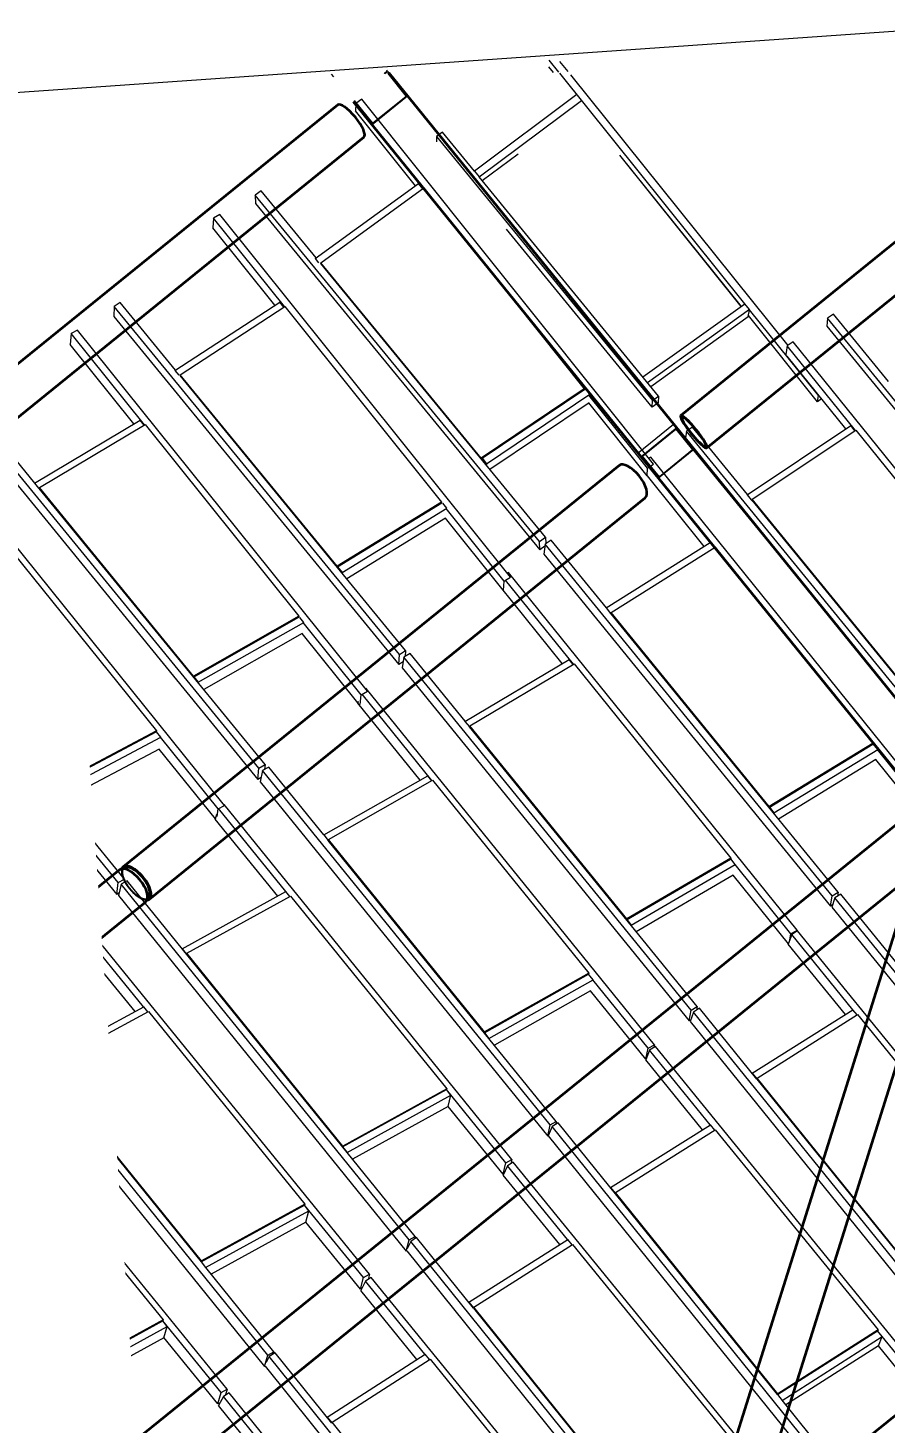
# Model space of a CAD drawing. Header units: millimetres. Extents: x 834681283 to 835686922, y 817551134 to 819407044.
# Drawn here: x 835595952 to 835601573, y 818182205 to 818191360 of the extents above; entities that cross this region are included whole.
import ezdxf

# ---------------------------------------------------------------- set-up
doc = ezdxf.new("R2010")
doc.units = ezdxf.units.MM
doc.header["$LTSCALE"] = 1200
doc.header["$MEASUREMENT"] = 0
doc.linetypes.add('P01-MAGP-P-RF$0$P01_MS_01_N1-FloorPlan-PART2OFUPPERROOFSETTINGOUT$0$BH DASHED2', pattern=[3, 2, -1])
doc.linetypes.add('P01-MAGP-P-RF$0$PHANTOM', pattern=[2.5, 1.25, -0.25, 0.25, -0.25, 0.25, -0.25])
for name, color, linetype, lineweight in [('P01-MAAN-P-EVA$0$DW-TXT', 7, 'Continuous', 13), ('P01-MAGP-P-RF$0$AR-ROOF_AR_BS_MI_', 3, 'Continuous', 18), ('P01-MAGP-P-RF$0$MMH053__', 253, 'P01-MAGP-P-RF$0$PHANTOM', 40), ('P01-MAGP-P-RF$0$P01_MS_01_N1-FloorPlan-PART2OFUPPERROOFSETTINGOUT$0$S-BEAM', 253, 'Continuous', 35), ('P01-MAGP-P-RF$0$P01_MS_01_N1-FloorPlan-PART2OFUPPERROOFSETTINGOUT$0$S-BEAM-HIDN', 253, 'P01-MAGP-P-RF$0$P01_MS_01_N1-FloorPlan-PART2OFUPPERROOFSETTINGOUT$0$BH DASHED2', 18), ('P01-MAGP-P-RF$0$ROOF MESH HALF TONE$0$A-GLAZ', 253, 'Continuous', 9), ('P01-MAGP-P-RF$0$ROOF MESH HALF TONE$0$A-MASS', 253, 'Continuous', 9)]:
    doc.layers.add(name, color=color, linetype=linetype, lineweight=lineweight)
doc.styles.add('P01-MAAN-P-EVA$0$ARIAL', font='arial.ttf', dxfattribs={"width": 0.8})

# ---------------------------------------------------------------- blocks, each defined once
blk = doc.blocks.new('P01-MAAN-P-EVA')
at = {"layer": 'P01-MAAN-P-EVA$0$DW-TXT', "insert": (835559946.3, 818184087.5), "char_height": 2000, "attachment_point": 1, "rotation": 3.99859, "style": 'P01-MAAN-P-EVA$0$ARIAL', "bg_fill": 3, "box_fill_scale": 1.25, "bg_fill_color": 256, "bg_fill_transparency": 0}
blk.add_mtext_dynamic_manual_height_columns('PROVIDED AGGREGATE LENGTH OF BUILDING FRONTAGES UPON THOROUGHFARES = 167.0m ', width=35991.508, gutter_width=10, heights=[0], dxfattribs=at)
blk = doc.blocks.new('P01-MAGP-P-RF$0$P01_MS_01_N1-FloorPlan-PART2OFUPPERROOFSETTINGOUT$0$Circular Hollow Sections - CHS273x10_PSB97-8460074-PART 2 OF  UPPER ROOF SETTING OUT')
at = {"layer": 'P01-MAGP-P-RF$0$P01_MS_01_N1-FloorPlan-PART2OFUPPERROOFSETTINGOUT$0$S-BEAM'}
for p, q in [((68528.3, 69564.5), (65036.2, 67119.2)), ((65192.8, 66895.6), (68684.9, 69340.8))]:
    blk.add_line(p, q, dxfattribs=at)
for centre, major_axis, start_param, end_param in [((68606.6, 69452.6), (-78.3, 111.8), 3.141593, 6.283185), ((65114.5, 67007.4), (-78.3, 111.8), 0, 3.141593), ((65114.5, 67007.4), (-72.6, 103.6), 0, 3.141593), ((65114.5, 67007.4), (-78.3, 111.8), 3.141593, 6.283185), ((65114.5, 67007.4), (-72.6, 103.6), 3.141593, 6.283185)]:
    blk.add_ellipse(centre, major_axis=major_axis, ratio=0.465219, start_param=start_param, end_param=end_param, dxfattribs=at)
blk = doc.blocks.new('P01-MAGP-P-RF$0$P01_MS_01_N1-FloorPlan-PART2OFUPPERROOFSETTINGOUT$0$Circular Hollow Sections - CHS273x10_PSB97-8453858-PART 2 OF  UPPER ROOF SETTING OUT')
at = {"layer": 'P01-MAGP-P-RF$0$P01_MS_01_N1-FloorPlan-PART2OFUPPERROOFSETTINGOUT$0$S-BEAM'}
for p, q in [((75478.4, 67125.3), (68478, 62223.5)), ((68634.6, 61999.9), (75635, 66901.6))]:
    blk.add_line(p, q, dxfattribs=at)
for centre, major_axis, start_param, end_param in [((75556.7, 67013.4), (-78.3, 111.8), 3.141593, 6.283185), ((68556.3, 62111.7), (-78.3, 111.8), 0, 3.141593), ((68556.3, 62111.7), (-72.6, 103.6), 0, 3.141593), ((68556.3, 62111.7), (-78.3, 111.8), 3.141593, 6.283185), ((68556.3, 62111.7), (-72.6, 103.6), 3.141593, 6.283185)]:
    blk.add_ellipse(centre, major_axis=major_axis, ratio=0.441422, start_param=start_param, end_param=end_param, dxfattribs=at)
blk = doc.blocks.new('P01-MAGP-P-RF$0$P01_MS_01_N1-FloorPlan-PART2OFUPPERROOFSETTINGOUT$0$Circular Hollow Sections - CHS323_9x12_5_PSB99-8453674-PART 2 OF  UPPER ROOF SETTING OUT')
at = {"layer": 'P01-MAGP-P-RF$0$P01_MS_01_N1-FloorPlan-PART2OFUPPERROOFSETTINGOUT$0$S-BEAM'}
for p, q in [((73683.3, 69542.7), (66790.5, 64716.3)), ((66976.2, 64451), (73860.7, 69271.6))]:
    blk.add_line(p, q, dxfattribs=at)
for centre, major_axis, start_param, end_param in [((73776.2, 69410.1), (-92.9, 132.7), 3.56388, 6.283185), ((66883.3, 64583.7), (-92.9, 132.7), 3.141593, 6.283185), ((66883.3, 64583.7), (-92.9, 132.7), 0, 3.141593), ((66883.3, 64583.7), (-85.7, 122.4), 0, 3.141593), ((66883.3, 64583.7), (-85.7, 122.4), 3.141593, 6.283185)]:
    blk.add_ellipse(centre, major_axis=major_axis, ratio=0.467527, start_param=start_param, end_param=end_param, dxfattribs=at)
at = {"layer": 'P01-MAGP-P-RF$0$P01_MS_01_N1-FloorPlan-PART2OFUPPERROOFSETTINGOUT$0$S-BEAM-HIDN'}
blk.add_line((73860.8, 69271.6), (73869.1, 69277.4), dxfattribs=at)
blk.add_ellipse((73776.2, 69410.1), major_axis=(-92.9, 132.7), ratio=0.467527, start_param=3.141593, end_param=3.563573, dxfattribs=at)
blk = doc.blocks.new('P01-MAGP-P-RF$0$P01_MS_01_N1-FloorPlan-PART2OFUPPERROOFSETTINGOUT$0$Circular Hollow Sections - CHS273x10_PSB97-8460043-PART 2 OF  UPPER ROOF SETTING OUT')
at = {"layer": 'P01-MAGP-P-RF$0$P01_MS_01_N1-FloorPlan-PART2OFUPPERROOFSETTINGOUT$0$S-BEAM'}
for p, q in [((70307.5, 74472.6), (66858.4, 72057.5)), ((67015, 71833.9), (70464.1, 74248.9))]:
    blk.add_line(p, q, dxfattribs=at)
for centre, major_axis, start_param, end_param in [((70385.8, 74360.7), (-78.3, 111.8), 3.141593, 6.283185), ((66936.7, 71945.7), (-78.3, 111.8), 0, 0.950357), ((66936.7, 71945.7), (-78.3, 111.8), 3.141593, 6.283185), ((66936.7, 71945.7), (-72.6, 103.6), 3.141593, 6.283185), ((66936.7, 71945.7), (-72.6, 103.6), 0, 0.955841), ((66936.7, 71945.7), (-72.6, 103.6), 2.199115, 3.141593), ((66936.7, 71945.7), (-78.3, 111.8), 2.191235, 3.141593)]:
    blk.add_ellipse(centre, major_axis=major_axis, ratio=0.278524, start_param=start_param, end_param=end_param, dxfattribs=at)
at = {"layer": 'P01-MAGP-P-RF$0$P01_MS_01_N1-FloorPlan-PART2OFUPPERROOFSETTINGOUT$0$S-BEAM-HIDN'}
for major_axis, start_param, end_param in [((-78.3, 111.8), 0.950722, 2.190871), ((-72.6, 103.6), 0.956235, 2.199115)]:
    blk.add_ellipse((66936.7, 71945.7), major_axis=major_axis, ratio=0.278524, start_param=start_param, end_param=end_param, dxfattribs=at)
blk = doc.blocks.new('P01-MAGP-P-RF$0$P01_MS_01_N1-FloorPlan-PART2OFUPPERROOFSETTINGOUT$0$Circular Hollow Sections - CHS273x10_PSB97-8460073-PART 2 OF  UPPER ROOF SETTING OUT')
at = {"layer": 'P01-MAGP-P-RF$0$P01_MS_01_N1-FloorPlan-PART2OFUPPERROOFSETTINGOUT$0$S-BEAM'}
for p, q in [((71982.5, 71983.1), (68554.5, 69582.8)), ((68711.1, 69359.1), (72139.1, 71759.5))]:
    blk.add_line(p, q, dxfattribs=at)
for centre, major_axis, start_param, end_param in [((72060.8, 71871.3), (-78.3, 111.8), 3.141593, 6.283185), ((68632.8, 69471), (-78.3, 111.8), 0, 0.263598), ((68632.8, 69471), (-78.3, 111.8), 3.141593, 6.283185), ((68632.8, 69471), (-72.6, 103.6), 3.141593, 6.283185), ((68632.8, 69471), (-72.6, 103.6), 0, 0.127957), ((68632.8, 69471), (-78.3, 111.8), 2.877994, 3.141593), ((68632.8, 69471), (-72.6, 103.6), 3.013635, 3.141593)]:
    blk.add_ellipse(centre, major_axis=major_axis, ratio=0.434357, start_param=start_param, end_param=end_param, dxfattribs=at)
at = {"layer": 'P01-MAGP-P-RF$0$P01_MS_01_N1-FloorPlan-PART2OFUPPERROOFSETTINGOUT$0$S-BEAM-HIDN'}
for major_axis, start_param, end_param in [((-78.3, 111.8), 0.263963, 2.87763), ((-72.6, 103.6), 0.128351, 3.013242)]:
    blk.add_ellipse((68632.8, 69471), major_axis=major_axis, ratio=0.434357, start_param=start_param, end_param=end_param, dxfattribs=at)
blk = doc.blocks.new('P01-MAGP-P-RF$0$P01_MS_01_N1-FloorPlan-PART2OFUPPERROOFSETTINGOUT$0$Circular Hollow Sections - CHS273x12_5_PSB101-8478646-PART 2 OF  UPPER ROOF SETTING OUT')
at = {"layer": 'P01-MAGP-P-RF$0$P01_MS_01_N1-FloorPlan-PART2OFUPPERROOFSETTINGOUT$0$S-BEAM'}
for p, q in [((73833.7, 69467.2), (73831.6, 69461.8)), ((72368.8, 64992.4), (74054.8, 69283.3)), ((73717.4, 69171.2), (72114.7, 65092.3))]:
    blk.add_line(p, q, dxfattribs=at)
for centre, major_axis, start_param, end_param in [((73960.8, 69417.3), (-127, 49.9), 5.331026, 6.283185), ((72241.8, 65042.3), (-127, 49.9), 3.141593, 6.283185), ((72241.8, 65042.3), (-115.4, 45.3), 3.141593, 6.283185), ((72241.8, 65042.3), (-127, 49.9), 0, 3.141593), ((72241.8, 65042.3), (-115.4, 45.3), 0, 3.141593)]:
    blk.add_ellipse(centre, major_axis=major_axis, ratio=0.474195, start_param=start_param, end_param=end_param, dxfattribs=at)
at = {"layer": 'P01-MAGP-P-RF$0$P01_MS_01_N1-FloorPlan-PART2OFUPPERROOFSETTINGOUT$0$S-BEAM-HIDN'}
for p, q in [((73831.6, 69461.8), (73717.4, 69171.3)), ((74054.8, 69283.4), (74087.8, 69367.4))]:
    blk.add_line(p, q, dxfattribs=at)
blk.add_ellipse((73960.8, 69417.3), major_axis=(-127, 49.9), ratio=0.474195, start_param=3.141593, end_param=5.330661, dxfattribs=at)
blk = doc.blocks.new('P01-MAGP-P-RF$0$ROOF MESH HALF TONE')
at = {"layer": 'P01-MAGP-P-RF$0$ROOF MESH HALF TONE$0$A-GLAZ', "lineweight": 5}
for p, q in [((71732.7, 74585), (71704.9, 74625.1)), ((71768.5, 74584.9), (71710.5, 74668.5)), ((71779, 74655.5), (71828.1, 74584.7)), ((72879.6, 72983), (71773.8, 74577.1)), ((71843, 74563.2), (73140.8, 72692.2)), ((70426.7, 74472.4), (70420.9, 74424.1)), ((70468.4, 74497.5), (70426.7, 74472.4)), ((70828.9, 73889.7), (70426.7, 74472.4)), ((72209, 71976.5), (70468.4, 74497.5)), ((70777.8, 73907.1), (70420.9, 74424.1)), ((71875.8, 74430.1), (71171.1, 73976)), ((71199, 73936.1), (71903.6, 74390.1)), ((70939.2, 74219.6), (70935.6, 74185.6)), ((70980.6, 74245.7), (70939.2, 74219.6)), ((70939.2, 74219.6), (72230.7, 72393.3)), ((71171.2, 73976.1), (70980.6, 74245.7)), ((71217.9, 73910.1), (71464.3, 74069)), ((72128.6, 74014.3), (72854.6, 72967.6)), ((72854.6, 72967.6), (72128.7, 74014.2)), ((69725.2, 73919.1), (69723.6, 73864.8)), ((69767, 73944.2), (69725.2, 73919.1)), ((71427.5, 71521.5), (69725.2, 73919.1)), ((70095.7, 73481.1), (69767, 73944.2)), ((70088.6, 73476.7), (70799.2, 73920.4)), ((70123.8, 73446.5), (70832.6, 73889.1)), ((70824.6, 73884.1), (70799.2, 73920.4)), ((70832.6, 73889.1), (71790.6, 72501.6)), ((71171.1, 73976), (71199, 73936.1)), ((72272.1, 72419.4), (71199.3, 73936.3)), ((69485.5, 73809), (69443.4, 73786.3)), ((71220.6, 71301.3), (69485.5, 73809)), ((69723.6, 73864.8), (71425.9, 71467.3)), ((69443.4, 73786.3), (69433.9, 73724.4)), ((69804.2, 73189.3), (69433.9, 73724.4)), ((69865.9, 73175.6), (69443.4, 73786.3)), ((72225.9, 72348.7), (71353.5, 73582.4)), ((70088.6, 73476.7), (70109.4, 73447)), ((70121, 73440.6), (70123.5, 73442.2)), ((71469.2, 71546.6), (70123.4, 73442.2)), ((70123.8, 73446.5), (70123.5, 73442.1)), ((71084.2, 72093.7), (70123.8, 73446.5)), ((68751.7, 73254.8), (68744.8, 73189.4)), ((68793.8, 73277.6), (68751.7, 73254.8)), ((70458.6, 70845.8), (68751.7, 73254.8)), ((69124.9, 72810.3), (68793.8, 73277.6)), ((68744.8, 73189.4), (70451.6, 70780.3)), ((69120.7, 72808), (69837.9, 73208.1)), ((69152.7, 72777.6), (69869.2, 73177.4)), ((69862.2, 73173.5), (69837.9, 73208.1)), ((69869.2, 73177.4), (70805.1, 71824.6)), ((68459, 73096.6), (68446.5, 73026.2)), ((68501.3, 73117.4), (68459, 73096.6)), ((68896.5, 72465.8), (68459, 73096.6)), ((70232.8, 70620.7), (68501.3, 73117.4)), ((68827.8, 72476.4), (68446.5, 73026.2)), ((72178.8, 72551.3), (72880, 72983.2)), ((72907.9, 72943.3), (72880, 72983.2)), ((72907.9, 72943.3), (72206.9, 72511.5)), ((72225.8, 72484.8), (72896.5, 72898)), ((72896.5, 72898), (72907.1, 72940.2)), ((73311.1, 72309.6), (72898.2, 72904.8)), ((73319.1, 72349.5), (72907.4, 72943)), ((69120.7, 72808), (69143.7, 72775.1)), ((73413.7, 72851.4), (73406.4, 72799.1)), ((73406.4, 72799.1), (75119.3, 70373.4)), ((73455.2, 72876.3), (73413.7, 72851.4)), ((75126.5, 70425.6), (73413.7, 72851.4)), ((73784.3, 72410.3), (73455.2, 72876.3)), ((69152.7, 72777.6), (69152, 72772.1)), ((70500.7, 70868.6), (69152, 72772.1)), ((70092.1, 71451.7), (69152.7, 72777.6)), ((73179, 72713.7), (73137.3, 72690.3)), ((74906.6, 70227.5), (73179, 72713.7)), ((68152.4, 72135), (67819.4, 72606.1)), ((73137.3, 72690.3), (73124.8, 72633.1)), ((73482.4, 72118.5), (73132.9, 72621.3)), ((73544.8, 72104), (73137.3, 72690.3)), ((67766.2, 72512.5), (69476.4, 70093.2)), ((69487.2, 70166), (67777.1, 72585.3)), ((69245.5, 69938.3), (67517.2, 72424.1)), ((68149.7, 72133.6), (68870.4, 72497.9)), ((68179.9, 72103.6), (68900.3, 72467.8)), ((68893.8, 72464.5), (68870.4, 72497.9)), ((68900.3, 72467.8), (69819.5, 71142.4)), ((71790.6, 72501.6), (71084.2, 72093.7)), ((71089.6, 72092.7), (71792.8, 72498.8)), ((71117, 72053.5), (71825.1, 72462.4)), ((71790.6, 72501.6), (71790.3, 72497.2)), ((71825.1, 72462.4), (71804.4, 72492.1)), ((72167.2, 71951.3), (71817.6, 72457.6)), ((71814.9, 72407.3), (71136.4, 72015.5)), ((72161.4, 71903), (71814, 72406.3)), ((72225.9, 72348.7), (72230.7, 72393.3)), ((72267.3, 72374.8), (72225.9, 72348.7)), ((72230.7, 72393.3), (72272.1, 72419.4)), ((72272.1, 72419.4), (72267.3, 72374.8)), ((73311.1, 72309.6), (73319.1, 72349.5)), ((73337.8, 72326.5), (73311.1, 72309.6)), ((72438.7, 72177.4), (72427.8, 72117.8)), ((72480.4, 72200.8), (72438.7, 72177.4)), ((74152.8, 69748), (72438.7, 72177.4)), ((72809.6, 71734.3), (72480.4, 72200.8)), ((68149.7, 72133.6), (68173.6, 72099.4)), ((68176, 72096), (68178.9, 72097.5)), ((68179.9, 72103.6), (68178.9, 72097.5)), ((69529.5, 70186.8), (68178.9, 72097.5)), ((69102.4, 70798.6), (68179.9, 72103.6)), ((71084.2, 72093.7), (71083.9, 72089.3)), ((71083.9, 72089.4), (71089.6, 72092.6)), ((71087.9, 72083.7), (71089.6, 72092.7)), ((71089.6, 72092.7), (71117, 72053.5)), ((71117, 72053.5), (71115.4, 72045)), ((72427.8, 72117.8), (74141.9, 69688.3)), ((72806.9, 71732.8), (73517.2, 72138.3)), ((72838, 71700.4), (73548, 72105.8)), ((73542.2, 72102.5), (73517.2, 72138.3)), ((73548, 72105.8), (74500.9, 70734.4)), ((72570, 71402.6), (72171, 71976)), ((72194.7, 72023.8), (72181.2, 72016.7)), ((72190.2, 71965.2), (72209, 71976.5)), ((73920.7, 69543.5), (72194.7, 72023.8)), ((68514.3, 69482.8), (66801.1, 71912.5)), ((72161.4, 71903), (72167.2, 71951.3)), ((72502.1, 71414.4), (72162.9, 71901.8)), ((72167.2, 71951.3), (72181.5, 71960)), ((66787, 71834.8), (68500.2, 69405.1)), ((70805.1, 71824.6), (70092.1, 71451.7)), ((70095.1, 71448.2), (70806, 71820)), ((70121.9, 71410), (70835.6, 71783.3)), ((70805.1, 71824.6), (70804.4, 71819.2)), ((70835.6, 71783.3), (70812.6, 71816.1)), ((71178.5, 71278.5), (70831.1, 71780.5)), ((68258.5, 69255.5), (66533.6, 71729)), ((67927.8, 71761.6), (68834.5, 70457.5)), ((70823.3, 71717.4), (70149.1, 71364.8)), ((71150.8, 71242.9), (70822.9, 71716.8)), ((72806.9, 71732.8), (72831.8, 71697.3)), ((72834.2, 71693.8), (72837, 71695.4)), ((72838, 71700.4), (72837, 71695.4)), ((74194.5, 69771.4), (72837, 71695.4)), ((73794.2, 70345.2), (72838, 71700.4)), ((71425.9, 71467.3), (71427.5, 71521.5)), ((71427.5, 71521.5), (71469.2, 71546.6)), ((71505.1, 71524.5), (71463.4, 71502.4)), ((71469.2, 71546.6), (71468, 71504.9)), ((71834.4, 71057.2), (71505.1, 71524.5)), ((68556.7, 69502.1), (67204.3, 71420.1)), ((68115, 70137), (67205.5, 71426.7)), ((70092.1, 71451.7), (70091.4, 71446.3)), ((70091.4, 71446.3), (70095.1, 71448.2)), ((70094.1, 71442.5), (70095.1, 71448.2)), ((70095.1, 71448.2), (70121.9, 71410)), ((71460.2, 71487.9), (71425.9, 71467.3)), ((71463.4, 71502.4), (71449.1, 71437.2)), ((71449.1, 71437.2), (73164.8, 69002.2)), ((73179, 69067.4), (71463.4, 71502.4)), ((71832.5, 71056.2), (72543.6, 71436.6)), ((72568.1, 71401.6), (72543.6, 71436.6)), ((70121.9, 71410), (70120.9, 71404.6)), ((71210.7, 71331.8), (71202.3, 71327.6)), ((72934.7, 68859.2), (71210.7, 71331.8)), ((71862.8, 71024.2), (72573.7, 71404.6)), ((72573.7, 71404.6), (73517.1, 70048.7)), ((71520.4, 70712.7), (71150.7, 71242.8)), ((71169, 71216.7), (71178.5, 71278.5)), ((71178.5, 71278.5), (71188, 71283.7)), ((71188, 71283.7), (71220.6, 71301.3)), ((71593.1, 70702.7), (71188, 71283.7)), ((69819.5, 71142.4), (69102.4, 70798.6)), ((69819.5, 71142.4), (69818.5, 71136.3)), ((69101.4, 70792.5), (69818.5, 71136.3)), ((69130.3, 70756.1), (69847.8, 71100.2)), ((69847.8, 71100.2), (69823.9, 71134.3)), ((70190.5, 70599.9), (69844.8, 71098.4)), ((71832.5, 71056.2), (71859.5, 71017.6)), ((69833.3, 71027.2), (69162.8, 70705.7)), ((70164.9, 70548.4), (69833, 71026.9)), ((71862.8, 71024.2), (71861.5, 71018.7)), ((73220.8, 69089.4), (71861.5, 71018.7)), ((72809.1, 69681), (71862.8, 71024.2)), ((70458.6, 70845.8), (70500.7, 70868.6)), ((70500.7, 70868.6), (70496.7, 70831)), ((69102.4, 70798.6), (69101.4, 70792.5)), ((69103.3, 70789.9), (69104, 70793.7)), ((69104, 70793.7), (69130.3, 70756.1)), ((70451.6, 70780.3), (70458.6, 70845.8)), ((70479.7, 70795.5), (70451.6, 70780.3)), ((70487.5, 70826.4), (70470, 70757.2)), ((70529.2, 70847.2), (70487.5, 70826.4)), ((72204.9, 68383.9), (70487.5, 70826.4)), ((70858.4, 70379), (70529.2, 70847.2)), ((69130.3, 70756.1), (69129.6, 70752.6)), ((70470, 70757.2), (72187.5, 68314.7)), ((70857.3, 70378.4), (71567.8, 70736.6)), ((70886.8, 70346.6), (71597.3, 70704.8)), ((71591.9, 70702.1), (71567.8, 70736.6)), ((71597.3, 70704.8), (72533.9, 69361.3)), ((70179.3, 70536.9), (70190.5, 70599.9)), ((70190.5, 70599.9), (70232.8, 70620.7)), ((70613.8, 70005.4), (70196.3, 70602.8)), ((70226.9, 70638.4), (70222.1, 70636.1)), ((71949, 68174.5), (70226.9, 70638.4)), ((70167.3, 70556.7), (70164.6, 70547.2)), ((70537.1, 70014.2), (70164.6, 70547.2)), ((68113.7, 70130.4), (68833.3, 70450.9)), ((68834.5, 70457.5), (68115, 70137)), ((68141.4, 70094.1), (68861.1, 70414.7)), ((68834.5, 70457.5), (68833.3, 70450.9)), ((68833.3, 70450.9), (68835.2, 70451.8)), ((68861.1, 70414.7), (68835.2, 70451.8)), ((69203.1, 69919), (68859.2, 70413.6)), ((68844.7, 70336.9), (68177.6, 70039.8)), ((69179.7, 69854.7), (68844.6, 70336.7)), ((70857.3, 70378.4), (70884.1, 70340.2)), ((70886.8, 70346.6), (70885.3, 70340.8)), ((72246.7, 68404.7), (70885.3, 70340.8)), ((71825.7, 69011.5), (70886.8, 70346.6)), ((68115, 70137), (68113.7, 70130.4)), ((68115, 70128.6), (68115.5, 70131.1)), ((68115.5, 70131.1), (68141.4, 70094.1)), ((69476.4, 70093.2), (69487.2, 70166)), ((69487.2, 70166), (69529.5, 70186.8)), ((69510.8, 70148.8), (69490.3, 70077)), ((69552.4, 70168.7), (69510.8, 70148.8)), ((71230.2, 67697.7), (69510.8, 70148.8)), ((69529.5, 70186.8), (69524.9, 70155.5)), ((69881.4, 69699.6), (69552.4, 70168.7)), ((69498, 70103.9), (69476.4, 70093.2)), ((69490.3, 70077), (71209.7, 67626)), ((69881, 69699.4), (70589.4, 70039.3)), ((70613.3, 70005.2), (70589.4, 70039.3)), ((72807.9, 69675.5), (73515.9, 70043.2)), ((73517.1, 70048.7), (72809.1, 69681)), ((73517.1, 70048.7), (73515.9, 70043.2)), ((73515.9, 70043.2), (73517.8, 70044.2)), ((73544.8, 70005.7), (73517.8, 70044.2)), ((69909.9, 69667.7), (70618.3, 70007.6)), ((70618.3, 70007.6), (71551.5, 68672.4)), ((72836.7, 69637.9), (73544.8, 70005.7)), ((73878.9, 69521.5), (73542.8, 70004.5)), ((69188.2, 69881.5), (69179, 69852.3)), ((69193.1, 69868.8), (69203.1, 69919)), ((69203.1, 69919), (69245.5, 69938.3)), ((69608.3, 69345.7), (69205.7, 69920.2)), ((70963.9, 67489.1), (69243.6, 69944.7)), ((73528.1, 69940.3), (72864.7, 69595.7)), ((73857.1, 69467.2), (73528, 69940.1)), ((69552.2, 69319.7), (69179, 69852.3)), ((68216.1, 69237.5), (67876.5, 69724.5)), ((69881, 69699.4), (69907.7, 69661.3)), ((72809.1, 69681), (72807.9, 69675.5)), ((72809, 69673.8), (72809.7, 69676.4)), ((72809.7, 69676.4), (72836.7, 69637.9)), ((68195.2, 69162.2), (67857.7, 69646.2)), ((69909.9, 69667.7), (69908.1, 69661.6)), ((71271.8, 67717.6), (69908.1, 69661.6)), ((70844.1, 68336), (69909.9, 69667.7)), ((72836.7, 69637.9), (72836.1, 69635.5)), ((68514.3, 69482.8), (68556.7, 69502.1)), ((68556.7, 69502.1), (68552.3, 69477.8)), ((68500.2, 69405.1), (68514.3, 69482.8)), ((68515.1, 69411.9), (68500.2, 69405.1)), ((68533.3, 69468.9), (68510.1, 69395.9)), ((68574.8, 69488.2), (68533.3, 69468.9)), ((70254.4, 67009.5), (68533.3, 69468.9)), ((69889.1, 67610), (68574.8, 69488.2)), ((68510.1, 69395.9), (70231.2, 66936.6)), ((68903.3, 69018.9), (69608.4, 69345.7)), ((68931.8, 68987.1), (69636.9, 69313.9)), ((69632.3, 69311.7), (69608.4, 69345.7)), ((69636.9, 69313.9), (70569.9, 67982.2)), ((71824.1, 69005.6), (72532.4, 69355.4)), ((72533.9, 69361.3), (71825.7, 69011.5)), ((71852.1, 68967.9), (72560.4, 69317.8)), ((72533.9, 69361.3), (72532.4, 69355.4)), ((72532.5, 69355.5), (72533.6, 69356)), ((72560.4, 69317.8), (72533.6, 69356)), ((72893, 68838.4), (72559.2, 69317.1)), ((68219.3, 69232.4), (68194, 69158.7)), ((68207.4, 69197.9), (68216.1, 69237.5)), ((68216.1, 69237.5), (68258.5, 69255.5)), ((68260.6, 69251.3), (68219.3, 69232.4)), ((68624.4, 68655.5), (68219.3, 69232.4)), ((68258.5, 69255.5), (68257.3, 69249.8)), ((69979.7, 66802.8), (68260.6, 69251.3)), ((72541.4, 69248.5), (71882.3, 68922.9)), ((72871.5, 68774.9), (72541.4, 69248.4)), ((68566, 68628.9), (68194, 69158.7)), ((73164.8, 69002.2), (73179, 69067.4)), ((73197.1, 69053.4), (73172.7, 68994.4)), ((73179, 69067.4), (73220.8, 69089.4)), ((73237.8, 69075.7), (73197.1, 69053.4)), ((74900.1, 66620.2), (73197.1, 69053.4)), ((73220.8, 69089.4), (73215.1, 69063.3)), ((74575.6, 67164.3), (73237.8, 69075.7)), ((68903.3, 69018.9), (68929.9, 68981)), ((68931.8, 68987.1), (68929.8, 68980.8)), ((69864.5, 67654.3), (68931.8, 68987.1)), ((71825.7, 69011.5), (71824.1, 69005.6)), ((71825.3, 69006.2), (71852.1, 68967.9)), ((73179, 69009.7), (73164.8, 69002.2)), ((73172.7, 68994.4), (74875.8, 66561.2)), ((72893, 68838.4), (72934.7, 68859.2)), ((72938, 68854.8), (72897.5, 68832.9)), ((72934.7, 68859.2), (72932.7, 68851.9)), ((74640.5, 66429), (72938, 68854.8)), ((69277.3, 66320), (67555, 68786.4)), ((67950.3, 68298.4), (67596.3, 68805.4)), ((72897.5, 68832.9), (72870.5, 68772.7)), ((73211.9, 68286.1), (72870.5, 68772.7)), ((72882.6, 68799.7), (72893, 68838.4)), ((73262.2, 68313.2), (72897.5, 68832.9)), ((67529.3, 68713.3), (69251.6, 66246.9)), ((70842.3, 68329.9), (71549.8, 68666.3)), ((71551.5, 68672.4), (70844.1, 68336)), ((71551.5, 68672.4), (71549.8, 68666.3)), ((71549.8, 68666.3), (71550.2, 68666.5)), ((71576.9, 68628.4), (71550.2, 68666.5)), ((67924.2, 68336.8), (68625.1, 68655.8)), ((67952.5, 68304.6), (68653.3, 68623.6)), ((68649, 68621.6), (68625.1, 68655.8)), ((68653.3, 68623.6), (69589.1, 67290.9)), ((70869.5, 68292), (71576.9, 68628.4)), ((71907.4, 68154.6), (71576.4, 68628.1)), ((68996.3, 66115.3), (67277.8, 68558.7)), ((71555.8, 68556.6), (70901.5, 68245.5)), ((71886.4, 68083.6), (71555.8, 68556.6)), ((72204.9, 68383.9), (72246.7, 68404.7)), ((72260.9, 68392.8), (72220.4, 68370.9)), ((72246.7, 68404.7), (72241, 68382.2)), ((72602.6, 67903.7), (72260.9, 68392.8)), ((67924.2, 68336.8), (67950.6, 68299.1)), ((67952.5, 68304.6), (67950.3, 68298.3)), ((68886.6, 66967), (67952.5, 68304.6)), ((70844.1, 68336), (70842.3, 68329.9)), ((70842.8, 68330.1), (70869.5, 68292)), ((72187.5, 68314.7), (72204.9, 68383.9)), ((72196.6, 68319.3), (72187.5, 68314.7)), ((72220.4, 68370.9), (72193, 68311.3)), ((72193, 68311.3), (73896.3, 65873)), ((73923.8, 65932.7), (72220.4, 68370.9)), ((72575.5, 67943.5), (73262.9, 68313.6)), ((73288.6, 68276.9), (73262.9, 68313.6)), ((67950.3, 68298.3), (68884.4, 66960.7)), ((72605, 67908.8), (73292.3, 68278.9)), ((73292.3, 68278.9), (74262, 66897.2)), ((71914.7, 68141.1), (71885, 68080.8)), ((71887.1, 68085.1), (71907.4, 68154.6)), ((71907.4, 68154.6), (71949, 68174.5)), ((71954.8, 68162.8), (71914.7, 68141.1)), ((72277.5, 67624.9), (71914.7, 68141.1)), ((71949, 68174.5), (71943.9, 68156.8)), ((73657.4, 65740.7), (71954.8, 68162.8)), ((66549.8, 68026.5), (68271, 65557.4)), ((68298.9, 65629.7), (66575.9, 68101.3)), ((72225.1, 67596.8), (71885, 68080.8)), ((67668, 67936.5), (68608.7, 66598.9)), ((69862.3, 67648), (70567.8, 67975.8)), ((70569.9, 67982.2), (69864.5, 67654.3)), ((69889, 67609.9), (70594.5, 67937.8)), ((70594.5, 67937.8), (70567.8, 67975.8)), ((70569.9, 67982.2), (70567.9, 67975.9)), ((70922.5, 67469.9), (70567.9, 67975.9)), ((70567.9, 67975.9), (70567.9, 67975.9)), ((70571.5, 67864.8), (70594.5, 67937.8)), ((72575.5, 67943.5), (72602.9, 67904.4)), ((70571.5, 67864.8), (69922, 67563)), ((70899.3, 67396.8), (70571.5, 67864.8)), ((72605, 67908.8), (72602.6, 67903.7)), ((72602.6, 67903.7), (73570.6, 66518.1)), ((73572.9, 66523.3), (72605, 67908.8)), ((71209.7, 67626), (71230.2, 67697.7)), ((71243.1, 67686.2), (71212.8, 67626.8)), ((71230.2, 67697.7), (71271.8, 67717.6)), ((71283.3, 67707.9), (71243.1, 67686.2)), ((72946.4, 65244.1), (71243.1, 67686.2)), ((71271.8, 67717.6), (71266.4, 67698.8)), ((72594.1, 65828.6), (71283.3, 67707.9)), ((66969.8, 67614.1), (67907.6, 66268.8)), ((67910, 66275), (66972.1, 67620.3)), ((69862.3, 67648), (69889, 67609.9)), ((69864.5, 67654.3), (69862.5, 67648.1)), ((70295.9, 67028.8), (69889.1, 67610)), ((71212.1, 67627.1), (71209.7, 67626)), ((71212.8, 67626.8), (72916.1, 65184.7)), ((71597.1, 67259.7), (72278.5, 67625.5)), ((71626.5, 67224.7), (72307.9, 67590.4)), ((72304.4, 67588.6), (72278.5, 67625.5)), ((72307.9, 67590.4), (73281.2, 66205.7)), ((70922.5, 67469.9), (70963.9, 67489.1)), ((70963.9, 67489.1), (70955.5, 67462.4)), ((70899.3, 67396.8), (70922.5, 67469.9)), ((70905, 67399.4), (70899.3, 67396.8)), ((70932.1, 67449.6), (70900, 67390.1)), ((71238.2, 66909.5), (70900, 67390.1)), ((70971.9, 67471.4), (70932.1, 67449.6)), ((71291.8, 66938.5), (70932.1, 67449.6)), ((72674.9, 65051.4), (70971.9, 67471.4)), ((68883.7, 66960.4), (69586.3, 67284.3)), ((69589.1, 67290.9), (68886.6, 66967)), ((68910.5, 66922.3), (69613, 67246.1)), ((69586.3, 67284.3), (69586.9, 67284.6)), ((69613, 67246.1), (69586.3, 67284.3)), ((69589.1, 67290.9), (69586.9, 67284.6)), ((69938.4, 66783.9), (69586.9, 67284.6)), ((69588.1, 67173), (69613, 67246.1)), ((71597.1, 67259.7), (71624.4, 67220.6)), ((71626.5, 67224.7), (71623.9, 67219.5)), ((71623.9, 67219.5), (72594.1, 65828.6)), ((72596.7, 65833.7), (71626.5, 67224.7)), ((69588.1, 67173), (68943.6, 66875.9)), ((69913.2, 66710.2), (69588.1, 67173.1)), ((70254.4, 67009.5), (70295.9, 67028.8)), ((70304.9, 67020.9), (70265.1, 66999.2)), ((70295.9, 67028.8), (70290.9, 67013.3)), ((70644.5, 66533.5), (70304.9, 67020.9)), ((68883.7, 66960.4), (68910.5, 66922.3)), ((68886.6, 66967), (68884.4, 66960.7)), ((70231.2, 66936.6), (70254.4, 67009.5)), ((70234.2, 66938), (70231.2, 66936.6)), ((70234.2, 66937.9), (71935.1, 64496.6)), ((70265.1, 66999.2), (70238.7, 66952.5)), ((71968, 64554.9), (70265.1, 66999.2)), ((70617.9, 66573.9), (71293.1, 66939.2)), ((71319.2, 66902), (71293.1, 66939.2)), ((69318.6, 66338.9), (68911.1, 66922.5)), ((70647.4, 66538.5), (71322.5, 66903.8)), ((71322.5, 66903.8), (72300.4, 65514.2)), ((69913.2, 66710.2), (69938.4, 66783.9)), ((69949.8, 66758.8), (69915.4, 66700.7)), ((69938.4, 66783.9), (69979.7, 66802.8)), ((69989.3, 66780.7), (69949.8, 66758.8)), ((70305.7, 66253.3), (69949.8, 66758.8)), ((69979.7, 66802.8), (69968.1, 66768.9)), ((71692.8, 64361.3), (69989.3, 66780.7)), ((69924, 66715.1), (69913.2, 66710.2)), ((70251.4, 66223.5), (69915.4, 66700.7)), ((67906.6, 66268.3), (68605.4, 66592.2)), ((68608.7, 66598.9), (67910, 66275)), ((68605.4, 66592.2), (68606.3, 66592.6)), ((68632.2, 66553.9), (68605.4, 66592.2)), ((68608.7, 66598.9), (68606.3, 66592.6)), ((68955.3, 66096.5), (68606.9, 66591.9)), ((70617.9, 66573.9), (70645.3, 66534.7)), ((67933.4, 66230), (68632.2, 66553.9)), ((68605.6, 66481.5), (67966, 66185)), ((68605.6, 66481.5), (68632.2, 66553.9)), ((68928.1, 66023.2), (68605.6, 66481.6)), ((70647.4, 66538.5), (70644.6, 66533.4)), ((70644.6, 66533.4), (71618.2, 65136)), ((71620.9, 65141.1), (70647.4, 66538.5)), ((69251.6, 66246.9), (69277.3, 66320)), ((69286.3, 66310.4), (69263.3, 66273.3)), ((69277.3, 66320), (69318.6, 66338.9)), ((69325.8, 66332.3), (69286.3, 66310.4)), ((70988.7, 63865.5), (69286.3, 66310.4)), ((69318.6, 66338.9), (69313.9, 66325.7)), ((69664.7, 65845.6), (69325.8, 66332.3)), ((67906.6, 66268.3), (67933.4, 66230)), ((67910, 66275), (67907.6, 66268.8)), ((68340, 65648.6), (67934.4, 66230.3)), ((69255.1, 66248.5), (69251.6, 66246.9)), ((69255, 66248), (70953.4, 63808.7)), ((69638, 65886.3), (70307.2, 66254.1)), ((69667.7, 65850.5), (70336.8, 66218.3)), ((70333.5, 66216.5), (70307.2, 66254.1)), ((70336.8, 66218.3), (71319.5, 64822.7)), ((72593.1, 65828), (73277.7, 66200.1)), ((73281.2, 66205.7), (72596.7, 65833.7)), ((73277.7, 66200.1), (73278.6, 66200.6)), ((73305.5, 66160.4), (73277.7, 66200.1)), ((73281.2, 66205.7), (73278.6, 66200.6)), ((73617.2, 65719), (73278.6, 66200.6)), ((68955.3, 66096.5), (68996.3, 66115.3)), ((68996.3, 66115.3), (68982.7, 66078.5)), ((72620.9, 65788.4), (73305.5, 66160.4)), ((73276.4, 66101.1), (73305.5, 66160.4)), ((68928.1, 66023.2), (68955.3, 66096.5)), ((68942.9, 66030), (68928.1, 66023.2)), ((68967.7, 66068.5), (68931.4, 66012.1)), ((69265.2, 65538.1), (68931.4, 66012.1)), ((69006.9, 66090.6), (68967.7, 66068.5)), ((69319.7, 65568.7), (68967.7, 66068.5)), ((70711, 63670.7), (69006.9, 66090.6)), ((73276.4, 66101.1), (72643.8, 65757.3)), ((73587.5, 65658.7), (73276.4, 66101.2)), ((69638, 65886.3), (69665.6, 65846.9)), ((69667.7, 65850.5), (69664.8, 65845.6)), ((70645.3, 64446.6), (69667.7, 65850.5)), ((72593.1, 65828), (72620.9, 65788.4)), ((72596.7, 65833.7), (72594.1, 65828.6)), ((72986.6, 65265.8), (72621.8, 65788.8))]:
    blk.add_line(p, q, dxfattribs=at)
at = {"layer": 'P01-MAGP-P-RF$0$ROOF MESH HALF TONE$0$A-MASS', "lineweight": 5}
for points, knots in [([(26562.4, 74606.9), (26761.6, 74322.5), (27146.8, 73772.4), (27692.3, 72993.3), (28212.8, 72249.9), (28631.9, 71651.3), (28962.1, 71179.8), (29208.1, 70828.5), (29453.3, 70478.3), (29657.8, 70186.2), (29821.5, 69952.4), (29985.3, 69718.5), (30190.2, 69425.9), (30436.3, 69074.4), (30682.7, 68722.5), (30929.4, 68370.1), (31135.3, 68076.1), (31300.2, 67840.6), (31423.9, 67663.9), (31547.8, 67487), (31671.8, 67310), (31795.8, 67132.8), (31961.4, 66896.4), (32251.5, 66482.1), (32583.9, 66007.3), (32917.4, 65531), (33168.1, 65173), (33419.4, 64814.1), (33671.2, 64454.5), (33923.7, 64093.9), (34261.1, 63612), (34684.6, 63007.2), (35195.7, 62277.2), (35709.9, 61542.9), (36227.4, 60803.8), (36922.1, 59811.8), (37624.1, 58809.1), (38334.4, 57794.7), (39050.5, 56772), (39956.9, 55477.6), (40879.8, 54159.6), (41628.8, 53089.9), (42196.1, 52279.7), (42769, 51461.4), (43346.6, 50636.6), (43927.9, 49806.4), (44511.9, 48972.4), (45097.7, 48135.7), (45684.5, 47297.8), (46271.1, 46459.9), (46856.8, 45623.5), (47441.5, 44788.5), (48219.3, 43677.6), (49188.3, 42293.7), (50151.9, 40917.6), (50919, 39822), (51683.6, 38730.1), (52634.7, 37371.8), (53768.6, 35752.4), (54707.5, 34411.5), (55455.1, 33343.8), (56014, 32545.6), (56571.2, 31749.9), (57126.6, 30956.6), (57680.4, 30165.8), (58140.4, 29508.9), (58507.6, 28984.5), (58736.7, 28657.3), (58919.8, 28395.8), (59057, 28199.8), (59194.1, 28004), (59331.1, 27808.3), (59468, 27612.8), (59650.5, 27352.3), (59878.2, 27027), (60151.1, 26637.3), (60514.4, 26118.4), (60967.6, 25471.3), (61509.7, 24697), (62050.3, 23925), (62589.3, 23155.2), (63126.7, 22387.7), (63662.6, 21622.4), (64196.9, 20859.3), (64729.7, 20098.3), (65261.1, 19339.5), (65702.6, 18708.9), (66055.1, 18205.5), (66319.1, 17828.4), (66582.8, 17451.9), (66846.1, 17075.9), (67109.2, 16700.1), (67459.9, 16199.2), (67898.8, 15572.4), (68427.7, 14817.1), (68960.2, 14056.5), (69498, 13288.5), (70223.9, 12251.9), (71151.7, 10926.9), (71923.6, 9824.4), (72319, 9259.7)], [0, 0, 0, 0, 0.011905, 0.02381, 0.035714, 0.047619, 0.053571, 0.059524, 0.065476, 0.071429, 0.074405, 0.077381, 0.083333, 0.089286, 0.095238, 0.10119, 0.107143, 0.110119, 0.113095, 0.116071, 0.119048, 0.122024, 0.125, 0.130952, 0.142857, 0.14881, 0.154762, 0.160714, 0.166667, 0.172619, 0.178571, 0.190476, 0.202381, 0.214286, 0.22619, 0.238095, 0.261905, 0.27381, 0.285714, 0.309524, 0.333333, 0.345238, 0.357143, 0.369048, 0.380952, 0.392857, 0.404762, 0.416667, 0.428571, 0.440476, 0.452381, 0.464286, 0.47619, 0.5, 0.52381, 0.535714, 0.547619, 0.571429, 0.595238, 0.619048, 0.630952, 0.642857, 0.654762, 0.666667, 0.678571, 0.690476, 0.696429, 0.702381, 0.705357, 0.708333, 0.71131, 0.714286, 0.717262, 0.720238, 0.72619, 0.732143, 0.738095, 0.75, 0.761905, 0.77381, 0.785714, 0.797619, 0.809524, 0.821429, 0.833333, 0.845238, 0.857143, 0.863095, 0.869048, 0.875, 0.880952, 0.886905, 0.892857, 0.904762, 0.916667, 0.928571, 0.940476, 0.952381, 0.97619, 1, 1, 1, 1]), ([(72319, 9259.7), (72269.6, 9330.3), (72171, 9471), (71975.1, 9750.9), (71635.1, 10236.5), (71157.2, 10918.9), (70595, 11721.9), (70042.4, 12511), (69498, 13288.5), (68960.2, 14056.5), (68427.7, 14817.1), (67898.8, 15572.4), (67459.9, 16199.2), (67109.2, 16700.1), (66846.1, 17075.9), (66582.8, 17451.9), (66319.1, 17828.4), (66055.1, 18205.5), (65790.7, 18583), (65526, 18961.1), (65172.5, 19465.9), (64818.3, 19971.8), (64463.3, 20478.8), (64196.7, 20859.5), (63929.7, 21240.8), (63662.4, 21622.7), (63394.6, 22005.1), (63171.2, 22324.2), (62992.2, 22579.7), (62857.9, 22771.5), (62723.5, 22963.5), (62589, 23155.6), (62454.4, 23347.8), (62274.8, 23604.3), (61960.2, 24053.6), (61329.5, 24954.3), (60424.6, 26246.7), (59332.2, 27806.7), (58416.4, 29114.7), (57772.4, 30034.5), (57403.5, 30561.2), (57126.4, 30957), (56848.9, 31353.3), (56571, 31750.2), (56292.6, 32147.8), (55920.9, 32678.7), (55268.8, 33609.9), (54332.9, 34946.6), (53391, 36291.7), (52633.8, 37373.1), (52064.1, 38186.7), (51492.5, 39003), (50919, 39822), (50343.7, 40643.7), (49766.5, 41468), (49187.5, 42294.9), (48606.9, 43124), (48024.9, 43955.3), (47441.5, 44788.5), (46856.8, 45623.5), (46271.1, 46459.9), (45684.5, 47297.8), (45097.7, 48135.7), (44511.9, 48972.4), (43927.9, 49806.4), (43346.6, 50636.6), (42769, 51461.4), (42196.1, 52279.7), (41628.8, 53089.9), (41067, 53892.1), (40510.6, 54686.8), (39959.4, 55474), (39231, 56514.3), (38332.3, 57797.8), (37448, 59060.7), (36748.4, 60059.8), (36227.4, 60803.8), (35709.9, 61542.9), (35002.9, 62552.6), (34291.9, 63568), (33576.3, 64590), (33042.4, 65352.5), (32511, 66111.5), (31981.8, 66867.2), (31454.6, 67620.1), (31016.8, 68245.4), (30667.3, 68744.5), (30405.5, 69118.4), (30144.1, 69491.8), (29882.9, 69864.7), (29665.5, 70175.2), (29491.7, 70423.5), (29361.4, 70609.6), (29231, 70795.8), (29057, 71044.3), (28838.6, 71356.2), (28574.2, 71733.8), (28217, 72243.9), (27759.1, 72897.9), (27182.4, 73721.5), (26774, 74304.7), (26562.4, 74606.9)], [0, 0, 0, 0, 0.002976, 0.005952, 0.011905, 0.02381, 0.035714, 0.047619, 0.059524, 0.071429, 0.083333, 0.095238, 0.107143, 0.113095, 0.119048, 0.125, 0.130952, 0.136905, 0.142857, 0.14881, 0.154762, 0.166667, 0.172619, 0.178571, 0.184524, 0.190476, 0.196429, 0.202381, 0.205357, 0.208333, 0.21131, 0.214286, 0.217262, 0.220238, 0.22619, 0.238095, 0.261905, 0.285714, 0.309524, 0.321429, 0.327381, 0.333333, 0.339286, 0.345238, 0.35119, 0.357143, 0.369048, 0.392857, 0.416667, 0.428571, 0.440476, 0.452381, 0.464286, 0.47619, 0.488095, 0.5, 0.511905, 0.52381, 0.535714, 0.547619, 0.559524, 0.571429, 0.583333, 0.595238, 0.607143, 0.619048, 0.630952, 0.642857, 0.654762, 0.666667, 0.678571, 0.690476, 0.702381, 0.72619, 0.75, 0.761905, 0.77381, 0.785714, 0.797619, 0.822917, 0.835565, 0.848214, 0.860863, 0.873512, 0.886161, 0.89881, 0.905134, 0.911458, 0.917783, 0.924107, 0.930432, 0.933594, 0.936756, 0.939918, 0.94308, 0.949405, 0.955729, 0.962054, 0.974702, 0.987351, 1, 1, 1, 1])]:
    blk.add_open_spline(points, degree=3, knots=knots, dxfattribs=at)
blk = doc.blocks.new('P01-MAGP-P-RF')
at = {"layer": 'P01-MAGP-P-RF$0$AR-ROOF_AR_BS_MI_'}
blk.add_lwpolyline([(835316678.3, 818156596.6, 0.520567), (835304821.9, 818171238.6), (835238973.9, 818166635.3, 0.414214), (835228303.9, 818154361.3), (835231490.9, 818108772.6, 0.414214), (835243764.9, 818098102.6), (835288828.9, 818101252.9, 0.315299), (835304430.5, 818113886.3)], format="xyb", close=True, dxfattribs=at)
at = {"layer": 'P01-MAGP-P-RF$0$P01_MS_01_N1-FloorPlan-PART2OFUPPERROOFSETTINGOUT$0$S-BEAM'}
for p, q in [((835294424.2, 818167863.2), (835297997.3, 818170756.5)), ((835297529.3, 818170728.8), (835294252.4, 818168075.3)), ((835294215.9, 818168006.9), (835292340.6, 818170322.8)), ((835292105.2, 818170136.8), (835293982.8, 818167818.1)), ((835296093.6, 818165688.1), (835294215.9, 818168006.9)), ((835293982.8, 818167818.1), (835295860.4, 818165499.3))]:
    blk.add_line(p, q, dxfattribs=at)
for major_axis, start_param, end_param in [((-85.9, 106.1), 0, 3.141593), ((-85.9, 106.1), 3.141593, 6.283185), ((-79.6, 98.3), 0, 3.141593), ((-79.6, 98.3), 3.141593, 6.283185)]:
    blk.add_ellipse((835294338.3, 818167969.3), major_axis=major_axis, ratio=0.153777, start_param=start_param, end_param=end_param, dxfattribs=at)
at = {"layer": 'P01-MAGP-P-RF$0$P01_MS_01_N1-FloorPlan-PART2OFUPPERROOFSETTINGOUT$0$S-BEAM-HIDN'}
for p, q in [((835291959.9, 818170316.2), (835291975.2, 818170297.3)), ((835292328.3, 818170338), (835292306.6, 818170320.5)), ((835292311.5, 818170320.8), (835292322.3, 818170329.5)), ((835292322.3, 818170329.5), (835292328.4, 818170322)), ((835292328.3, 818170338), (835292325.2, 818170341.8)), ((835292338.3, 818170325.6), (835292328.3, 818170338)), ((835292330.6, 818170319.3), (835292451.8, 818170169.6)), ((835292334.4, 818170322.4), (835292338.3, 818170325.6)), ((835292340.5, 818170322.9), (835292338.3, 818170325.6)), ((835292234.2, 818169993.4), (835292113, 818170143.1)), ((835292228.2, 818169984.9), (835292461.3, 818170173.7)), ((835292451.8, 818170169.6), (835292234.2, 818169993.4)), ((835293972.8, 818167830.4), (835294206, 818168019.2)), ((835294226.3, 818167994.1), (835293993.1, 818167805.3)), ((835294002.4, 818167809.7), (835294220, 818167985.9)), ((835294220, 818167985.9), (835294330.1, 818167850.1)), ((835294112.4, 818167673.8), (835294002.4, 818167809.7)), ((835294106.2, 818167665.7), (835294339.3, 818167854.5)), ((835294330.1, 818167850.1), (835294112.4, 818167673.8))]:
    blk.add_line(p, q, dxfattribs=at)
at = {"layer": 'P01-MAGP-P-RF$0$MMH053__', "rotation": 3.998948738169357}
blk.add_blockref('P01-MAGP-P-RF$0$ROOF MESH HALF TONE', (835227060.7, 818090920.1), dxfattribs=at)
at = {"layer": 'P01-MAGP-P-RF$0$P01_MS_01_N1-FloorPlan-PART2OFUPPERROOFSETTINGOUT$0$S-BEAM', "linetype": 'P01-MAGP-P-RF$0$P01_MS_01_N1-FloorPlan-PART2OFUPPERROOFSETTINGOUT$0$BH DASHED2', "lineweight": 18, "rotation": 3.998948738169357}
for name in ['P01-MAGP-P-RF$0$P01_MS_01_N1-FloorPlan-PART2OFUPPERROOFSETTINGOUT$0$Circular Hollow Sections - CHS273x10_PSB97-8460043-PART 2 OF  UPPER ROOF SETTING OUT', 'P01-MAGP-P-RF$0$P01_MS_01_N1-FloorPlan-PART2OFUPPERROOFSETTINGOUT$0$Circular Hollow Sections - CHS273x10_PSB97-8460073-PART 2 OF  UPPER ROOF SETTING OUT', 'P01-MAGP-P-RF$0$P01_MS_01_N1-FloorPlan-PART2OFUPPERROOFSETTINGOUT$0$Circular Hollow Sections - CHS323_9x12_5_PSB99-8453674-PART 2 OF  UPPER ROOF SETTING OUT', 'P01-MAGP-P-RF$0$P01_MS_01_N1-FloorPlan-PART2OFUPPERROOFSETTINGOUT$0$Circular Hollow Sections - CHS273x12_5_PSB101-8478646-PART 2 OF  UPPER ROOF SETTING OUT']:
    blk.add_blockref(name, (835227060.7, 818090920.1), dxfattribs=at)
at = {"layer": 'P01-MAGP-P-RF$0$P01_MS_01_N1-FloorPlan-PART2OFUPPERROOFSETTINGOUT$0$S-BEAM', "rotation": 3.998948738169357}
for name in ['P01-MAGP-P-RF$0$P01_MS_01_N1-FloorPlan-PART2OFUPPERROOFSETTINGOUT$0$Circular Hollow Sections - CHS273x10_PSB97-8460074-PART 2 OF  UPPER ROOF SETTING OUT', 'P01-MAGP-P-RF$0$P01_MS_01_N1-FloorPlan-PART2OFUPPERROOFSETTINGOUT$0$Circular Hollow Sections - CHS273x10_PSB97-8453858-PART 2 OF  UPPER ROOF SETTING OUT']:
    blk.add_blockref(name, (835227060.7, 818090920.1), dxfattribs=at)

msp = doc.modelspace()

# ---------------------------------------------------------------- block references
msp.add_blockref('P01-MAGP-P-RF', (305980.4, 20741.3))

# ---------------------------------------------------------------- next in the draw order: block references
msp.add_blockref('P01-MAAN-P-EVA', (0, 0))

doc.saveas('drawing.dxf')
